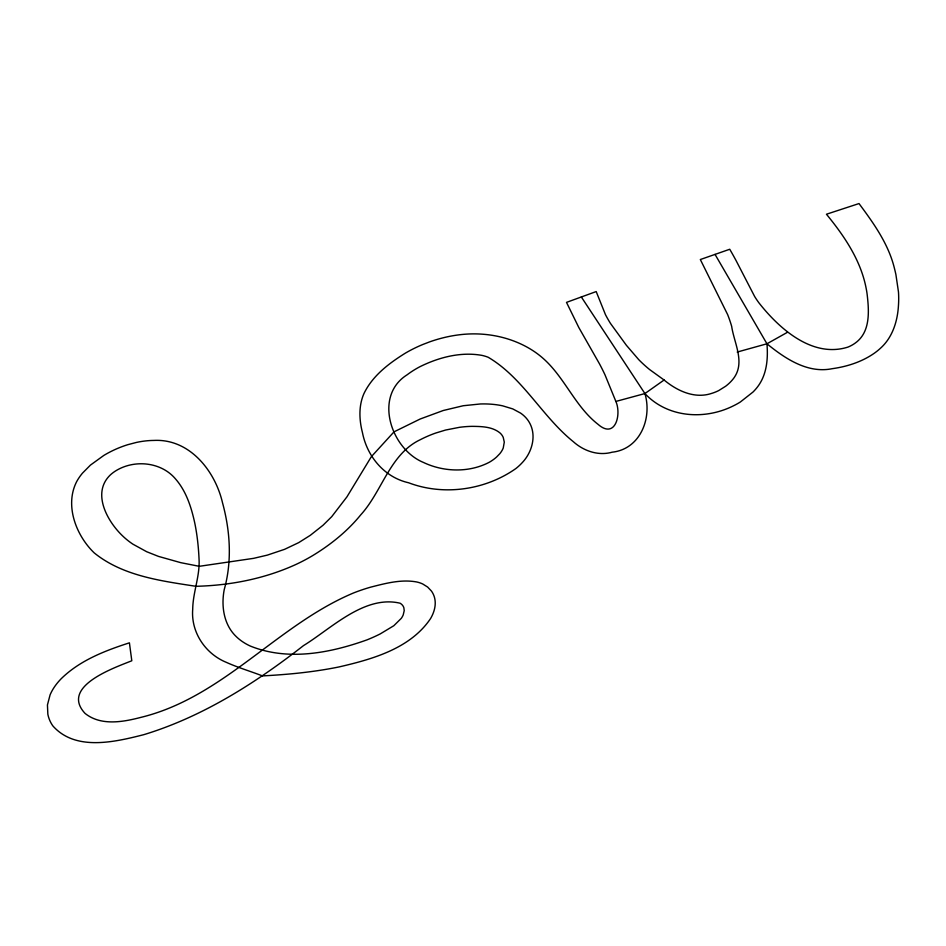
<?xml version="1.0" encoding="UTF-8"?>
<svg xmlns="http://www.w3.org/2000/svg" width="946" height="946" viewBox="0 0 946 946"><rect width="100%" height="100%" fill="white"/><g stroke="black" fill="none" stroke-linecap="round" stroke-linejoin="round"><path stroke-width="1.42" d="M664.092 380.008L649.583 369.531A292.48 180.071 -23.7 0 1 638.656 359.563L626.37 345.278L610.477 323.437A315.917 194.498 -23.7 0 1 605.44 314.592L596.193 291.569L566.5 302.377L578.786 327.47L599.457 363.796A591.203 363.974 -23.7 0 1 605.002 374.853L615.87 401.435L644.912 393.56L664.092 380.008C677.029 390.804 694.589 399.117 711.569 393.418A26.855 16.531 -23.7 0 0 718.771 390.544L725.606 386.264A34.127 21.013 -23.7 0 0 730.347 382.125A33.678 20.729 -23.7 0 0 734.474 377.158C744.94 361.526 734.084 342.854 731.66 326.311A350.434 215.747 -23.7 0 0 727.64 314.592L700.336 259.535L729.733 249.259A937.829 577.379 -23.7 0 1 736.083 260.599L754.624 296.465A231.817 142.728 -23.7 0 0 758.81 302.696C779.232 328.711 812.401 358.309 847.9 347.111A20.966 12.913 -23.7 0 0 851.625 345.349A21.533 13.256 -23.7 0 0 855.113 343.15C870.734 332.152 869.067 310.867 867.115 294.135A206.855 127.355 -23.7 0 0 866.229 288.755C860.955 260.481 844.364 236.098 826.449 214.234L859.003 203.567C873.418 222.96 888.01 243.311 894.112 267.056A490.69 302.105 -23.7 0 1 895.909 274.6L898.475 291.995A224.557 138.246 -23.7 0 1 898.428 305.936C897.482 321.404 892.456 337.462 880.631 348.093A44.013 27.103 -23.7 0 1 873.938 353.485C861.605 361.975 846.966 366.646 832.22 368.692C807.565 373.729 785.109 358.558 766.946 343.788L715.034 254.391M737.206 352.054L766.946 343.788L787.261 332.401M581.341 296.973L644.912 393.56C667.64 417.884 704.794 420.19 733.387 405.846A46.354 28.546 -23.7 0 0 740.375 401.979L753.016 392.022A44.805 27.588 -23.7 0 0 758.538 385.519C767.017 373.481 768.14 358.026 766.946 343.788M615.87 401.435C621.64 414.573 615.314 439.606 597.967 424.269C574.577 406.047 564.336 376.272 541.786 357.233A178.037 109.606 -23.7 0 0 527.584 347.419C506.725 335.783 482.022 331.774 458.42 334.908A93.193 57.375 -23.7 0 0 429.78 341.825L422.72 344.533A87.233 53.697 -23.7 0 0 405.444 353.095C389.007 363.288 372.488 375.763 363.938 393.607C358.534 405.893 359.173 419.894 362.46 432.653C367.143 456.587 384.395 477.316 408.613 482.767C443.745 496.118 485.31 490.087 515.866 468.554A41.967 25.838 -23.7 0 0 521.956 462.949C532.16 452.436 537.032 435.172 529.074 421.987A68.443 42.132 -23.7 0 0 520.572 413.095L512.767 408.909L502.681 405.846A92.826 57.15 -23.7 0 0 494.604 404.521A91.797 56.512 -23.7 0 0 480.284 403.977L463.221 405.739L443.26 410.505L420.237 418.983L394.021 431.849L371.364 456.658L346.945 496.851L331.739 516.646L323.071 525.219L310.264 535.353L298.7 542.626L284.628 549.319L267.316 555.125L253.623 558.341L199.275 566.311L180.816 562.681L158.502 556.402L146.725 551.743L132.937 544.187A156.551 96.386 -23.7 0 1 122.814 536.098C107.406 521.577 91.455 493.043 110.268 474.998A25.4 15.644 -23.7 0 1 116.417 470.434C134.959 459.366 161.305 462.015 175.53 478.948C186.421 491.435 191.494 507.754 194.9 523.67C197.288 535.519 198.542 547.58 199.074 559.654C199.89 576.41 192.901 592.468 192.712 609.224C190.82 632.07 205.223 653.674 226.177 662.283C237.966 667.616 250.418 671.258 262.48 675.905C273.335 675.326 284.178 674.545 294.986 673.481C309.78 671.967 324.537 669.91 339.106 666.918C372.464 659.208 410.387 648.554 430.572 618.554A51.959 31.987 -23.7 0 0 431.4 591.014L427.627 587.052L422.756 584.001A40.56 24.974 -23.7 0 0 416.701 581.967C401.21 579.106 385.507 583.363 370.56 587.182A116.181 71.529 -23.7 0 0 353.792 592.858C277.32 624.798 223.362 697.344 140.788 717.399C122.791 722.082 100.773 726.067 85.034 713.39C59.929 686.441 114.3 667.829 131.801 660.757L129.413 642.831C104.876 650.753 79.689 660.45 61.029 678.897A57.257 35.25 -23.7 0 0 50.079 694.884L47.442 704.959L47.844 714.206A79.488 48.944 -23.7 0 0 52.846 725.889C75.479 751.514 114.974 741.995 143.863 734.652C202.669 716.749 255.408 683.154 303.512 645.598C331.325 628.558 364.447 594.762 400.099 603.217A19.582 12.05 -23.7 0 1 403.847 607.722L404.226 610.619L403.209 614.912A22.657 13.954 -23.7 0 1 401.293 618.341L393.832 625.708L380.245 633.903A101.009 62.188 -23.7 0 1 367.013 639.863C330.024 653.095 287.986 661.266 250.347 646.071A98.159 60.426 -23.7 0 1 236.216 636.575C223.682 624.632 221.057 605.878 224.249 589.535C232.184 561.155 230.209 531.002 222.523 502.811C215.132 470.836 189.543 438.506 153.843 440.434A64.86 39.933 -23.7 0 0 136.449 442.421L127.864 444.667A67.757 41.719 -23.7 0 0 103.847 455.416L90.461 465.089L82.444 473.189A55.98 34.47 -23.7 0 0 76.602 481.739C64.505 505.542 76.153 535.531 94.21 552.89C122.696 575.972 160.855 580.879 195.917 586.295C230.327 585.479 264.88 578.716 296.252 564.313A115.377 71.033 -23.7 0 0 312.89 555.479C330.804 544.553 347.442 531.203 360.722 514.872C382.338 491.199 389.811 454.092 420.32 439.677A74.438 45.822 -23.7 0 1 435.704 433.043L445.625 430.028L459.602 427.296A86.63 53.331 -23.7 0 1 471.995 426.35C481.573 426.457 492.452 426.587 500.162 433.091A32.412 19.961 -23.7 0 1 503.248 437.442L504.289 442.113L503.248 447.99A24.998 15.396 -23.7 0 1 499.772 453.737L496.555 457.048A28.865 17.773 -23.7 0 1 489.389 462.204C469.181 472.87 443.698 472.16 423.288 462.369C391.076 449.054 373.197 396.102 407.076 374.829A60.26 37.095 -23.7 0 1 419.61 366.871C438.625 357.387 460.678 351.569 481.928 355.377A55.578 34.222 -23.7 0 1 488.195 357.269C522.89 377.714 542.07 416.477 573.229 441.605C583.658 451.006 598.333 456.138 612.18 452.188C640.123 449.184 652.338 418.345 644.912 393.56"/></g></svg>
